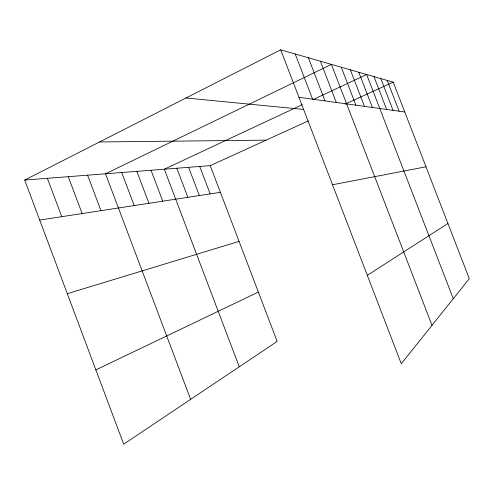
<?xml version="1.0" encoding="UTF-8"?>
<svg xmlns="http://www.w3.org/2000/svg" width="494" height="494" viewBox="0 0 494 494"><rect width="100%" height="100%" fill="white"/><g stroke="black" fill="none" stroke-linecap="round" stroke-linejoin="round"><path stroke-width="0.74" d="M367.326 275.343L447.928 223.479M24.7 180.063L210.24 165.638L277.146 341.422L123.698 444.192L24.7 180.063L280.697 49.808L393.212 82.152L469.3 278.684L401.282 363.745L280.697 49.808M95.848 369.895L258.362 292.071M302.309 104.623L164.329 169.207L239.25 366.801M313.369 99.448L366.641 74.514L453.282 298.716M210.24 165.638L308.312 120.888M345.189 104.061L393.212 82.152M67.289 293.695L239.065 241.375M332.53 184.75L425.982 166.799M39.693 220.071L220.398 192.327M99.572 141.969L266.118 140.142M186.022 97.979L303.378 109.421M298.938 97.293L404.753 111.971M387.197 80.423L399.103 111.187M380.794 78.583L393.082 110.353M373.958 76.613L386.654 109.458M358.792 72.26L372.402 107.482M350.357 69.833L364.467 106.383M341.255 67.215L355.908 105.197M432.003 325.33L331.418 64.387L105.512 173.783L190.635 399.362M320.402 61.219L336.291 102.474M308.38 57.767L324.984 100.906M295.202 53.976L312.585 99.189M199.73 166.453L210.166 193.895M188.615 167.318L199.341 195.556M176.833 168.238L187.874 197.316M151.028 170.245L162.742 201.175M136.85 171.344L148.941 203.293M121.715 172.523L134.195 205.56M87.586 175.172L100.955 210.66M68.258 176.679L82.134 213.556M47.362 178.303L61.775 216.681"/></g></svg>
